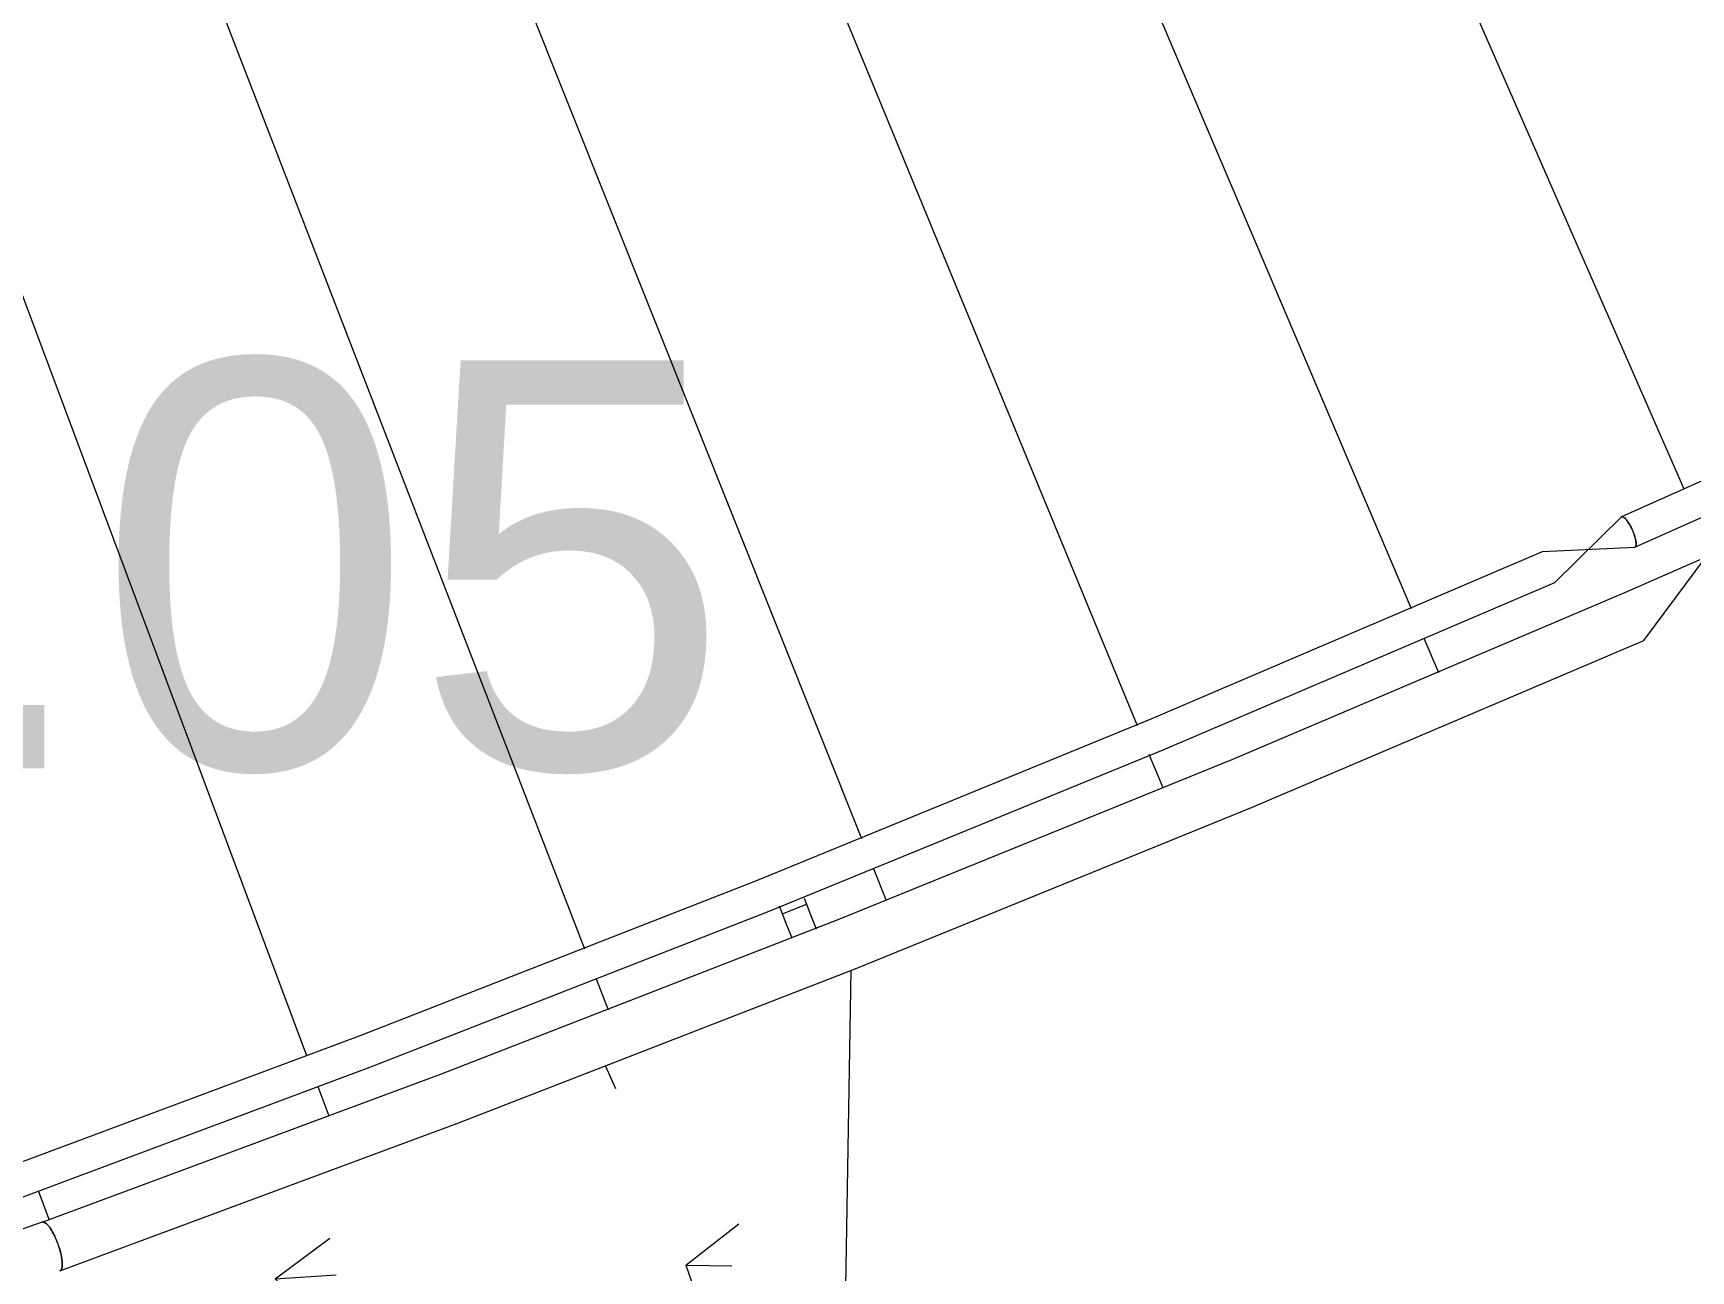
# Model space of a CAD drawing. Header units: millimetres. Extents: x 12827 to 178996, y -27589 to 73652.
# Drawn here: x 101612 to 103210, y 4709 to 5902 of the extents above; entities that cross this region are included whole.
import ezdxf

# ---------------------------------------------------------------- set-up
doc = ezdxf.new("R2010")
doc.units = ezdxf.units.MM
for name, color, linetype, lineweight in [('A-ANNO-NOTE', 131, 'Continuous', 25), ('A-FLOR', 192, 'Continuous', 9), ('A-FLOR-HRAL', 11, 'Continuous', 9), ('A-FLOR-PATT', 8, 'Continuous', 9)]:
    doc.layers.add(name, color=color, linetype=linetype, lineweight=lineweight)
doc.styles.add('Arial_1', font='arial.ttf', dxfattribs={"height": 393.413174})

# ---------------------------------------------------------------- blocks, each defined once
blk = doc.blocks.new('Railings 6 - Railings 6-15750741-Copy of 1_F')
at = {"layer": 'A-FLOR-HRAL'}
for p, q in [((103669, 5671.2), (103142.8, 5435.5)), ((103155.6, 5406.2), (103682.4, 5642.2)), ((102354.9, 5067.9), (102357.2, 5062.2)), ((102333.9, 5053), (102331, 5060.2)), ((102333.9, 5053), (102357.2, 5062.2)), ((102337.6, 5043.7), (102333.9, 5053)), ((102357.2, 5062.2), (102360.8, 5052.9)), ((102360.8, 5052.9), (102366.5, 5038.6)), ((102343.3, 5029.4), (102337.6, 5043.7))]:
    blk.add_line(p, q, dxfattribs=at)
at = {"layer": 'A-FLOR-HRAL', "flags": 128}
for points in [[(101554.4, 4762.6), (101938.9, 4906.2), (102321.2, 5055.6), (102701, 5211), (103078.4, 5372.3), (103142.8, 5435.5)], [(101543.5, 4792.7), (101927.8, 4936.1), (102309.8, 5085.5), (102689.4, 5240.9), (103066.6, 5402.1), (103155.7, 5406.2)], [(101620.4, 4755.8), (102005.2, 4898.6), (102387.8, 5047.4), (102768.1, 5202.1), (103145.9, 5362.7), (103218.7, 5394.4)], [(101637.5, 4708.8), (102022.6, 4851.7), (102405.6, 5000.6), (102786.2, 5155.5), (103164.4, 5316.2), (103224.2, 5396.8)], [(101620.4, 4755.8), (101072.4, 4564.4), (100520.3, 4385.1), (100155.4, 4273.9)]]:
    blk.add_lwpolyline(points, dxfattribs=at)
at = {"layer": 'A-FLOR-HRAL'}
for points, knots in [([(103142.8, 5435.5), (103143.4, 5435.8), (103144.6, 5435.5), (103146.3, 5434), (103147.3, 5432.8), (103148.2, 5431.8), (103149, 5430.6), (103150.1, 5428.9), (103151.3, 5427), (103152.3, 5424.9), (103153.3, 5422.8), (103154.4, 5420.2), (103155.3, 5417.4), (103156.1, 5414.9), (103156.6, 5412.7), (103156.9, 5410), (103156.8, 5408.4), (103156.7, 5407.7)], [-1, -1, -1, -1, -0.8611111, -0.7916667, -0.7569444, -0.7222222, -0.6875, -0.6527778, -0.5833333, -0.5486111, -0.5138889, -0.4444444, -0.3888889, -0.3333333, -0.2777778, -0.2222222, -0.1111111, -0.1111111, -0.1111111, -0.1111111]), ([(103149.5, 5429.8), (103149.1, 5430.5), (103148.2, 5431.8), (103146.5, 5433.9), (103145.2, 5435), (103144.6, 5435.3)], [-0.3326754, -0.3326754, -0.3326754, -0.3326754, -0.2777778, -0.2222222, -0.1111111, -0.1111111, -0.1111111, -0.1111111]), ([(103152.1, 5425.2), (103151.7, 5426.1), (103150.9, 5427.7), (103150, 5429.1), (103149.5, 5429.8)], [-0.4438873, -0.4438873, -0.4438873, -0.4438873, -0.3888889, -0.3333333, -0.3333333, -0.3333333, -0.3333333]), ([(103154.4, 5420), (103154.4, 5420.1), (103154.1, 5420.8), (103153.4, 5422.5), (103152.7, 5424.2), (103152.1, 5425.2)], [-0.5550619, -0.5550619, -0.5550619, -0.5550619, -0.5486111, -0.5138889, -0.4444444, -0.4444444, -0.4444444, -0.4444444]), ([(103156, 5415), (103156, 5415.2), (103155.7, 5416.3), (103155.1, 5418.1), (103154.6, 5419.6), (103154.4, 5420)], [-0.6662245, -0.6662245, -0.6662245, -0.6662245, -0.6527778, -0.5833333, -0.5555556, -0.5555556, -0.5555556, -0.5555556]), ([(103156.8, 5410.7), (103156.8, 5410.9), (103156.7, 5411.5), (103156.5, 5412.7), (103156.3, 5413.9), (103156.1, 5414.7), (103156, 5415)], [-0.7771716, -0.7771716, -0.7771716, -0.7771716, -0.7569444, -0.7222222, -0.6875, -0.6666667, -0.6666667, -0.6666667, -0.6666667]), ([(103156.7, 5407.7), (103156.7, 5407.8), (103156.8, 5408.6), (103156.9, 5409.6), (103156.8, 5410.5), (103156.8, 5410.7)], [-0.8881613, -0.8881613, -0.8881613, -0.8881613, -0.8611111, -0.7916667, -0.7777778, -0.7777778, -0.7777778, -0.7777778]), ([(101620.2, 4755.7), (101621.1, 4756.2), (101622.8, 4755.8), (101625.4, 4753.4), (101626.8, 4751.6), (101628, 4750), (101629.2, 4748.2), (101630.8, 4745.5), (101632.3, 4742.4), (101633.8, 4739.2), (101634.8, 4736.6), (101635.8, 4733.9), (101636.6, 4731.5), (101637.3, 4729.3), (101637.9, 4727.2), (101638.4, 4725.1), (101638.8, 4723.2), (101639.1, 4721.3), (101639.5, 4718.9), (101639.7, 4716.2), (101639.7, 4713.4), (101639.3, 4711.2), (101638.7, 4709.7), (101638, 4709.1), (101637.7, 4708.9)], [-1, -1, -1, -1, -0.861111, -0.791667, -0.756944, -0.722222, -0.6875, -0.652778, -0.583333, -0.548611, -0.513889, -0.479167, -0.444444, -0.416667, -0.388889, -0.361111, -0.333333, -0.305556, -0.277778, -0.222222, -0.166667, -0.111111, -0.055556, 0, 0, 0, 0]), ([(101622.8, 4755.4), (101622.3, 4755.7), (101621.4, 4756), (101620.6, 4755.9), (101620.2, 4755.7)], [-0.1110952, -0.1110952, -0.1110952, -0.1110952, -0.0555556, 0, 0, 0, 0]), ([(101626.2, 4752.4), (101625.6, 4753.1), (101624.4, 4754.4), (101623.3, 4755.1), (101622.8, 4755.4)], [-0.2220787, -0.2220787, -0.2220787, -0.2220787, -0.1666667, -0.1111111, -0.1111111, -0.1111111, -0.1111111]), ([(101629.9, 4747), (101629.6, 4747.5), (101629, 4748.5), (101627.7, 4750.5), (101626.8, 4751.7), (101626.2, 4752.4)], [-0.3333092, -0.3333092, -0.3333092, -0.3333092, -0.3055556, -0.2777778, -0.2222222, -0.2222222, -0.2222222, -0.2222222]), ([(101633.6, 4739.6), (101633.3, 4740.3), (101632.7, 4741.6), (101631.8, 4743.5), (101630.8, 4745.3), (101630.2, 4746.4), (101629.9, 4747)], [-0.4443637, -0.4443637, -0.4443637, -0.4443637, -0.4166667, -0.3888889, -0.3611111, -0.3333333, -0.3333333, -0.3333333, -0.3333333]), ([(101636.7, 4731.3), (101636.6, 4731.5), (101636.3, 4732.6), (101635.6, 4734.5), (101634.6, 4737.1), (101633.9, 4738.8), (101633.6, 4739.6)], [-0.555465, -0.555465, -0.555465, -0.555465, -0.5486111, -0.5138889, -0.4791667, -0.4444444, -0.4444444, -0.4444444, -0.4444444]), ([(101639.7, 4716.3), (101639.6, 4716.7), (101639.6, 4717.7), (101639.4, 4719.5), (101639.1, 4721.8), (101638.4, 4724.9), (101637.6, 4728.2), (101636.9, 4730.6), (101636.7, 4731.3)], [-0.7776471, -0.7776471, -0.7776471, -0.7776471, -0.7569444, -0.7222222, -0.6875, -0.6527778, -0.5833333, -0.5555556, -0.5555556, -0.5555556, -0.5555556]), ([(101639.3, 4711.3), (101639.3, 4711.7), (101639.6, 4712.8), (101639.7, 4714.6), (101639.7, 4716), (101639.7, 4716.3)], [-0.888874, -0.888874, -0.888874, -0.888874, -0.8611111, -0.7916667, -0.7777778, -0.7777778, -0.7777778, -0.7777778])]:
    blk.add_open_spline(points, degree=3, knots=knots, dxfattribs=at)
for points in [[(103155.7, 5406.2), (103156.1, 5406.4), (103156.5, 5406.9), (103156.7, 5407.6)], [(101637.7, 4708.9), (101638.4, 4709.3), (101638.9, 4710.1), (101639.3, 4711.3)]]:
    blk.add_open_spline(points, degree=3, dxfattribs=at)
blk = doc.blocks.new('FP_91-Copy of 1_F')
at = {"layer": 'A-FLOR-PATT'}
for p, q in [((102163.4, 4906.1), (102173.1, 4884.5)), ((102240.8, 4714.4), (102291.9, 4754)), ((101844.8, 4701.2), (101897.6, 4740.3)), ((102240.8, 4714.4), (102285.1, 4713.5)), ((102240.8, 4714.4), (102254.7, 4674.5)), ((101844.8, 4701.2), (101903.6, 4704.9)), ((101844.8, 4701.2), (101877.5, 4668.3)), ((102011.4, 4522.7), (102048.9, 4556.3)), ((102011.4, 4522.7), (102056.9, 4521.6)), ((102011.4, 4522.7), (102040.6, 4488.5)), ((102307.1, 4498.5), (102342.9, 4532.2)), ((102307.1, 4498.5), (102338.1, 4492.5)), ((102307.1, 4498.5), (102317.4, 4457.2)), ((102159.1, 4337.3), (102181.3, 4365.2)), ((102159.1, 4337.3), (102191.2, 4331.3)), ((102159.1, 4337.3), (102184.7, 4301.8)), ((102354.4, 4275.2), (102375.1, 4303.1)), ((102354.4, 4275.2), (102372.2, 4264.1)), ((102354.4, 4275.2), (102361.2, 4232.6)), ((102091.1, 4224.1), (102092.9, 4228.6)), ((102287.8, 4144.9), (102294.7, 4167.1)), ((102287.8, 4144.9), (102306.6, 4133.9)), ((102287.8, 4144.9), (102309.8, 4108)), ((102293.4, 4046.9), (102288, 4060.3)), ((102383, 4044.7), (102388.5, 4066.5)), ((102383, 4044.7), (102387.6, 4028.3)), ((102383, 4044.7), (102386.3, 4000.6)), ((102300.6, 4040.6), (102314.9, 4032.7))]:
    blk.add_line(p, q, dxfattribs=at)

msp = doc.modelspace()

# ---------------------------------------------------------------- linework, layer by layer
at = {"layer": 'A-FLOR'}
for p, q in [((103203.23505, 5462.19406), (102669.66086, 6680.78036)), ((102940.2887, 5346.7442), (102419.80932, 6571.60028)), ((102676.06854, 5234.18949), (102168.83852, 6464.97752)), ((102410.34442, 5125.20095), (101916.44993, 6361.73084)), ((102143.53826, 5018.84948), (101663.21357, 6260.5389)), ((101875.36402, 4915.97027), (101408.67276, 6162.64403)), ((102966.51207, 5285.03213), (102952.41614, 5318.20441)), ((102700.78095, 5174.22509), (102687.46641, 5206.53269)), ((102434.26447, 5065.31396), (102421.67126, 5096.84273)), ((102166.25018, 4960.13681), (102154.67394, 4990.06259)), ((102399.75044, 4998.45681), (102382.51799, 3963.80398)), ((101897.12084, 4857.85122), (101886.48131, 4886.27263)), ((101626.9938, 4758.22973), (101616.91051, 4786.08655))]:
    msp.add_line(p, q, dxfattribs=at)
msp.add_arc((155209.56161, -2005.51358), 52331.27513, 171.838204311, 179.005883529, dxfattribs=at)

# ---------------------------------------------------------------- block references
msp.add_blockref('FP_91-Copy of 1_F', (0, 0), dxfattribs=at)
at = {"layer": 'A-FLOR-HRAL'}
msp.add_blockref('Railings 6 - Railings 6-15750741-Copy of 1_F', (0, 0), dxfattribs=at)

# ---------------------------------------------------------------- texts
at = {"layer": 'A-ANNO-NOTE', "lineweight": 5, "insert": (100893.27204, 5586.47697), "char_height": 393.413174, "width": 1656, "attachment_point": 1, "line_spacing_factor": 0.938532, "style": 'Arial_1'}
msp.add_mtext('+6.05', dxfattribs=at)

doc.saveas('drawing.dxf')
